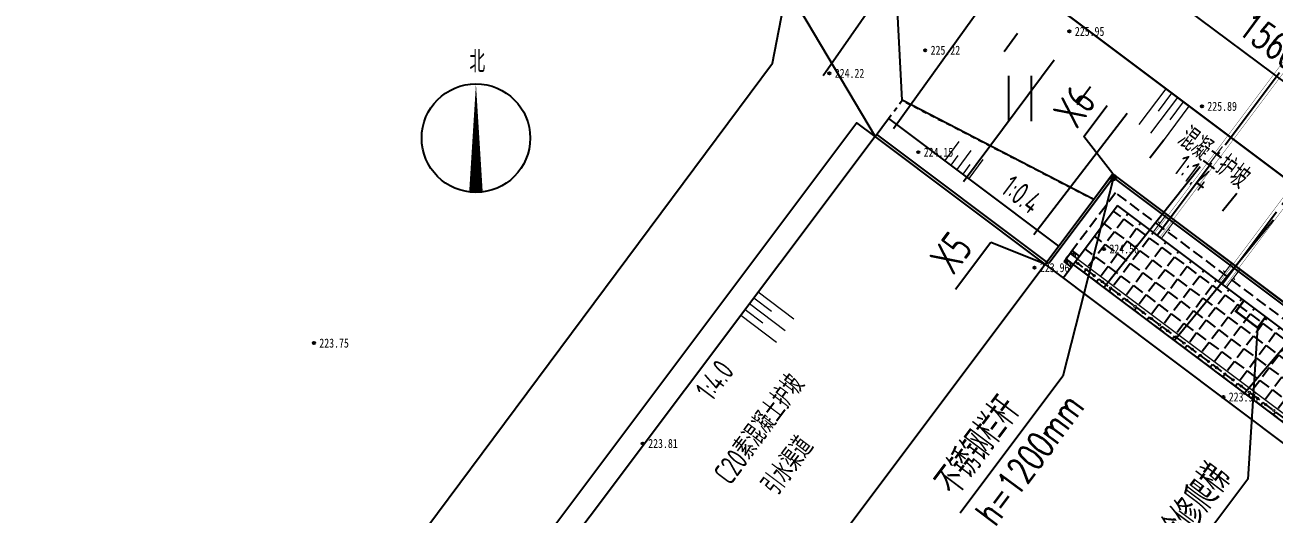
# Model space of a CAD drawing. Header units: millimetres. Extents: x -725 to 2274960, y -506 to 2980382.
# Drawn here: x 560433.8 to 560461.42, y 2885562.53 to 2885573.34 of the extents above; entities that cross this region are included whole.
import ezdxf
from ezdxf.enums import TextEntityAlignment as Align

# ---------------------------------------------------------------- set-up
doc = ezdxf.new("R2010")
doc.units = ezdxf.units.MM
doc.header["$LTSCALE"] = 1000
for name, pattern in [('DASH', [0.35, 0.25, -0.1]), ('DASHED', [0.75, 0.5, -0.25]), ('DOTE', [2.4200000000000004, 2, -0.2, 0.02, -0.2]), ('X4', [1.6, 0, -1.6])]:
    doc.linetypes.add(name, pattern=pattern)
for name, color, linetype in [('1', 1, 'Continuous'), ('assist', 8, 'Continuous'), ('DIM_LEAD', 3, 'Continuous'), ('DIM_SYMB', 3, 'Continuous'), ('DMTZ', 8, 'Continuous'), ('DOTE', 1, 'DOTE'), ('DXPM', 4, 'Continuous'), ('E_OTHER', 7, 'Continuous'), ('GCD', 8, 'Continuous'), ('SXSS', 5, 'Continuous'), ('TWT_DIM', 3, 'Continuous'), ('YHG_文字', 7, 'Continuous'), ('YHG_粗线', 6, 'Continuous'), ('YHJ_剖面_梁板', 4, 'Continuous'), ('ZBTZ', 8, 'Continuous'), ('线框', 2, 'Continuous'), ('细线', 4, 'Continuous'), ('轮廓线', 2, 'Continuous'), ('附属构件', 6, 'Continuous')]:
    doc.layers.add(name, color=color, linetype=linetype)
doc.layers.add('文字', color=4, linetype='Continuous', lineweight=0)
doc.layers.add('管', color=1, linetype='Continuous', lineweight=30)
doc.styles.add('_TCH_DIM', font='SIMPLEX', dxfattribs={"bigfont": 'GBCBIG'})
doc.styles.add('_TCH_DIM_T3', font='SIMPLEX', dxfattribs={"width": 0.7058823529411765, "bigfont": 'GBCBIG'})
doc.styles.add('TSSD_Rein', font='tssdeng.shx', dxfattribs={"width": 0.7, "bigfont": 'hztxt.shx'})
doc.styles.add('等线体', font='simhei.ttf')
doc.linetypes.add('1161', pattern='A,0,[149,AAA.SHX,S=0.15,R=0,X=0,Y=0],-1.6', length=1.6)
doc.dimstyles.new('_TWT_ARCH_M_M&&0', dxfattribs={"dimtxt": 0.5950000000000001, "dimasz": 0.2, "dimexe": 0.5, "dimexo": 0.6000000000000001, "dimgap": 0.2525000000000001, "dimtad": 1, "dimdec": 0, "dimlfac": 1000, "dimzin": 0, "dimdsep": 46, "dimtxsty": '_TCH_DIM_T3', "dimblk": 'ARCHTICK', "dimcen": 0.09, "dimclrt": 7, "dimazin": 2, "dimtfac": 1, "dimtdec": 0, "dimtix": 1, "dimtmove": 2, "dimatfit": 3, "dimfxl": 75, "dimtolj": 1, "dimtzin": 0, "dimarcsym": 0})

# ---------------------------------------------------------------- blocks, each defined once
blk = doc.blocks.new('gc121')
for p, q in [((-0.5, 0), (-0.5, 2)), ((0.5, 0), (0.5, 2))]:
    blk.add_line(p, q)
blk = doc.blocks.new('gc200')
h = blk.add_hatch(color=256)
edge = h.paths.add_edge_path()
edge.add_arc((0, -5.551115123125783e-17), 0.2500000000000001, 0, 360)
blk.add_circle((0, -5.551115123125783e-17), 0.2500000000000001)
blk = doc.blocks.new('4a56ds456da')
h = blk.add_hatch()
h.set_pattern_fill('ANGLE', color=8, scale=100, angle=-90.00000000000001)
h.set_pattern_definition([(270, (583746.5791123593, 261059.3030994703), (349.25, -6.415618419033196e-14), [254, -95.25]), (360, (583746.5791123593, 261059.3030994703), (8.554157892044261e-14, 349.25), [254, -95.25])])
h.paths.add_polyline_path([(503746.6322744671, 4923.260259033732), (503746.6322744671, 3292.994996997613), (496146.6322744666, 3292.994996997613), (496146.6322744666, 4923.260259033732)])
at = {"layer": '细线', "linetype": 'Continuous', "lineweight": 0, "ltscale": 0.5}
h = blk.add_hatch(dxfattribs=at)
h.set_pattern_fill('AR-CONC', color=8, angle=-90.00000000000001)
h.set_pattern_definition([(320, (543216.9627857795, 8400.353240785274), (-15.93908553890312, -182.184668996004), [19.05, -209.55]), (265, (543216.9627857795, 8400.353240785274), (191.0568452390351, 35.24342142496931), [15.24, -167.64058417]), (10.45144469999994, (543215.6345321266, 8385.171233797531), (175.1177519121951, -146.9412470903533), [16.19000879999999, -178.0902446]), (316.1842, (543267.7627856312, 8400.353240785274), (-42.0423279327272, -271.0790408921299), [28.57499999999932, -314.3249999999923]), (6.635557609999685, (543264.259285613, 8377.763340778269), (247.4261245977215, -237.4041340515031), [24.28502314, -267.13560816]), (261.18415117, (543267.7627856312, 8400.353240785274), (247.4261245855326, -237.4041340649771), [22.85996707, -251.45973192]), (291, (543255.0627857847, 8374.9532408012), (-102.2651981870877, -151.6143912691325), [19.05, -209.55]), (236, (543255.0627857847, 8374.9532408012), (184.1879661223193, -61.80202834764711), [15.24, -167.64]), (341.4514449999999, (543246.5406859694, 8362.318708216857), (81.9227688859052, -213.4164192787162), [16.1900088, -178.0899376]), (307.5, (543216.9627857795, 8400.353240785274), (84.55503887315312, -3.088603250591833), [0, -165.608, 0, -170.18, 0, -168.275]), (277.5, (543216.9627857795, 8400.353240785274), (100.1805748181195, -66.81966251030576), [0, -97.02799999999999, 0, -161.798, 0, -64.13499999999999]), (237.5, (543216.9627857795, 8456.99524076664), (-5.728743992673469, -135.5905951668714), [0, -63.50000000000001, 0, -198.1200000000001, 0, -262.89]), (227.5, (543216.9627857795, 8482.395240808923), (25.426491033333, -148.129181386018), [0, -82.55000000000001, 0, -131.572, 0, -186.69])])
h.paths.add_polyline_path([(496146.6322744666, 3523.260259010449), (496146.6322744666, 3442.994997020896), (495946.6322742804, 3442.994997020896), (495946.6322742804, 3523.260259010449)])
h.paths.add_polyline_path([(496146.6322744666, 3292.994996997613), (496146.6322744666, 3223.26025902209), (495946.6322742804, 3223.26025902209), (495946.6322742804, 3292.994996997613)])
h = blk.add_hatch(dxfattribs=at)
h.set_pattern_fill('ANSI32', color=8, scale=10, angle=-90.00000000000001)
h.set_pattern_definition([(315, (543216.9627857795, 8400.353240785274), (67.35192090801867, 67.35192090801864), []), (315, (543216.9627857795, 8355.451940796424), (67.35192090801867, 67.35192090801864), [])])
h.paths.add_polyline_path([(496146.6322744666, 3292.994996997613), (496146.6322744666, 3223.26025902209), (495946.6322742804, 3223.26025902209), (495946.6322742804, 3292.994996997613)])
h.paths.add_polyline_path([(496146.6322744666, 3523.260259010449), (496146.6322744666, 3442.994997020896), (495946.6322742804, 3442.994997020896), (495946.6322742804, 3523.260259010449)])
at = {"layer": '1'}
blk.add_line((495946.6322742804, 3223.26025902209), (495946.6322742804, 3523.260259010449), dxfattribs=at)
at = {"layer": 'DOTE', "color": 8}
for p, q in [((497246.6322744671, 4923.260259034198), (497246.6322744671, 17423.2602590328)), ((499046.6322744671, 4923.260259033732), (499046.6322744671, 17423.26025903327))]:
    blk.add_line(p, q, dxfattribs=at)
at = {"layer": 'DXPM', "color": 4, "linetype": 'DASHED', "ltscale": 0.03, "flags": 128}
blk.add_lwpolyline([(490946.6322746678, 3423.260258799039), (490946.632274665, 3923.260258799039), (495646.6322744666, 4715.02496470147)], dxfattribs=at)
at = {"layer": 'YHG_粗线'}
for points in [[(502286.6322744669, 5363.260259033694), (495706.6322744664, 5363.260259033499), (495706.6322744664, 2983.260258859575)], [(495706.6322744664, 2983.260258859575), (490946.6322746722, 2983.260258785767)]]:
    blk.add_lwpolyline(points, dxfattribs=at)
at = {"layer": 'YHJ_剖面_梁板', "color": 14, "const_width": 50}
blk.add_lwpolyline([(499646.6322744669, 4923.260259033732), (499646.6322744669, 4623.260259033732), (500246.6322744669, 4623.260259033732), (500246.6322744669, 4923.260259033732)], dxfattribs=at)
at = {"layer": '文字', "color": 3}
for p, q in [((492497.3047186877, 3946.959720152981), (492497.304718691, 3423.260258795779)), ((492829.0108351992, 3946.959720155775), (492829.0108352025, 3423.260258798573)), ((493160.716951734, 3946.959720159035), (493160.7169517372, 3423.260258801833)), ((492666.4099830725, 3685.109989477407), (492666.4099830725, 3423.260258797176)), ((492998.1160996073, 3685.109989480201), (492998.1160996073, 3423.26025879997))]:
    blk.add_line(p, q, dxfattribs=at)
at = {"layer": '文字', "lineweight": 0, "ltscale": 1000}
blk.add_line((503946.6322741877, 3442.994997020896), (495946.6322742804, 3442.994997020896), dxfattribs=at)
at = {"layer": '文字'}
for p, q in [((491935.3856926752, -1381.994305148184), (490946.6322747027, -1381.994305157963)), ((491441.0089834561, -1542.315305127226), (490946.6322747027, -1542.315305131882)), ((491935.385692678, -1702.636305096023), (490946.6322747055, -1702.636305105802)), ((491441.0089834589, -1862.957305133272), (490946.6322747055, -1862.957305137928)), ((491935.3856926808, -2023.278305102069), (490946.6322747083, -2023.278305111848))]:
    blk.add_line(p, q, dxfattribs=at)
at = {"layer": '文字', "lineweight": 0}
for centre in [(496217.9294542699, 3373.260259045373), (496443.5538688964, 3373.260259045373), (496669.1782835229, 3373.260259045373), (496894.8026981494, 3373.260259045373), (497120.4271127759, 3373.260259045373), (497346.0515274024, 3373.260259045373), (497571.6759420289, 3373.260259045373), (497797.3003566554, 3373.260259045373), (498022.9247712819, 3373.260259045373), (498248.5491859085, 3373.260259045373), (498474.173600535, 3373.260259045373), (498699.7980151615, 3373.260259045373), (498925.422429788, 3373.260259045373), (499151.0468444145, 3373.260259045373), (499376.671259041, 3373.260259045373), (499602.2956736675, 3373.260259045373), (499827.920088294, 3373.260259045373), (500053.5445029205, 3373.260259045373), (500279.168917547, 3373.260259045373), (500504.7933321735, 3373.260259045373), (500730.4177468001, 3373.260259045373), (500956.0421614266, 3373.260259045373), (501181.6665760531, 3373.260259045373), (501407.2909906796, 3373.260259045373), (501632.9154053061, 3373.260259045373)]:
    blk.add_circle(centre, 23.05563611950493, dxfattribs=at)
at = {"layer": '管', "color": 8, "const_width": 7.5}
for points in [[(497171.6322275922, 4923.260259034198), (497171.6322275927, 12718.64416801798)], [(497321.631959755, 4923.260259034198), (497321.6322463416, 12718.64416801798)], [(498971.6322275922, 4923.260259033732), (498971.6322275927, 12718.64416801798)], [(499121.631959755, 4923.260259033732), (499121.6322463416, 12718.64416801798)]]:
    blk.add_lwpolyline(points, dxfattribs=at)
at = {"layer": '线框', "lineweight": -3}
blk.add_line((503946.6322741877, 3292.994996997613), (495946.6322742804, 3292.994996997613), dxfattribs=at)
at = {"layer": '轮廓线'}
for p, q in [((504246.6322744671, 5423.260259033732), (495646.6322744666, 5423.260259033732)), ((495646.6322744666, 2923.260259033732), (495646.6322744666, 5423.260259033732)), ((503746.6322744671, 4923.260259033732), (496146.6322744666, 4923.260259033732)), ((496146.6322744666, 2923.260259033732), (496146.6322744666, 4923.260259033732)), ((495646.6322745411, -11076.73974120096), (495646.6322744666, 2923.260259188331))]:
    blk.add_line(p, q, dxfattribs=at)
at = {"layer": '轮廓线', "flags": 128}
blk.add_lwpolyline([(495646.6322744666, 2923.260259033732), (495646.6322744666, 5423.260259033732)], dxfattribs=at)
at = {"layer": '轮廓线', "linetype": 'DASH'}
blk.add_lwpolyline([(503946.6322741877, 3292.994996997613), (503946.6322741877, 5123.260259045373), (495946.6322742804, 5123.260259045373), (495946.6322742804, 3292.994996997613)], close=True, dxfattribs=at)
at = {"layer": '轮廓线'}
for points in [[(495646.6322744666, 2923.260258858643), (490946.6322746734, 2923.260258799039), (490946.6322746678, 3423.260258799039), (495646.6322744666, 3423.260258830704)], [(496146.6322744666, 3523.260259010449), (495946.6322742804, 3523.260259010449)], [(496146.6322744666, 3223.26025902209), (495946.6322742804, 3223.26025902209)], [(490946.6322746734, 2923.260258799039), (490446.6322746734, 2923.260258792698), (490446.6322746733, -11076.73974120362), (490446.6322746733, -14356.73974120096), (509446.6322746268, -14356.73974120096), (509446.6322746268, -11076.73974120096), (509446.6322746268, 2923.260258968074), (508946.6322746268, 2923.260258962486)], [(490946.6322746734, 2923.260258799039), (490946.6322747479, -11076.73974120096)], [(504246.6322744671, 2923.260259033732), (495646.6322744666, 2923.260259033732)]]:
    blk.add_lwpolyline(points, dxfattribs=at)
at = {"layer": '附属构件', "const_width": 27.50000000000001}
for points in [[(497134.4752205648, 5423.543622341558), (497134.4751871615, 4923.260483769785)], [(497361.353335009, 5423.543622341558), (497361.3533684123, 4923.260483769785)], [(498934.4752205648, 5423.543397605039), (498934.4751871615, 4923.260259033732)], [(499161.353335009, 5423.543397605039), (499161.3533684123, 4923.260259033732)], [(497134.4752038634, 5173.402053055439), (497084.4752038634, 5173.402053055439)], [(497361.3533517109, 5173.402053055439), (497411.3533517109, 5173.402053055439)], [(498934.4752038634, 5173.401828319385), (498884.4752038634, 5173.401828319385)], [(499161.3533517109, 5173.401828319385), (499211.3533517109, 5173.401828319385)]]:
    blk.add_lwpolyline(points, dxfattribs=at)
at = {"color": 3, "style": 'TSSD_Rein', "width": 0.7}
blk.add_text('1:0.4', height=500, dxfattribs=at).set_placement((494734.9705172664, 3844.839147027924), align=Align.MIDDLE_RIGHT)
for s, p in [('C20素混凝土护坡', (493027.6441169469, -5175.133358789466)), ('引水渠道', (494011.2746665994, -4755.608706776842))]:
    blk.add_text(s, height=500, rotation=90, dxfattribs=at).set_placement(p)
blk.add_text('1:4.0', height=500, rotation=90, dxfattribs=at).set_placement((491343.4719187397, -3084.491158106416), align=Align.MIDDLE_RIGHT)
blk = doc.blocks.new('GFSDAFSAFSDAGDS')
at = {"layer": '文字'}
for p, q in [((2454555.989846847, 2893652.929158367), (2455544.743264819, 2893652.929158357)), ((2454555.989846844, 2893332.287158419), (2455544.743264816, 2893332.28715841)), ((2455050.366556066, 2893492.608158388), (2455544.743264819, 2893492.608158384)), ((2455050.366556063, 2893171.966158382), (2455544.743264816, 2893171.966158377)), ((2454555.989846841, 2893011.645158413), (2455544.743264813, 2893011.645158404))]:
    blk.add_line(p, q, dxfattribs=at)
blk = doc.blocks.new('_ArchTick')
at = {"color": 0, "linetype": 'ByBlock', "const_width": 0.4}
blk.add_lwpolyline([(-0.5, -0.5), (0.5, 0.5)], dxfattribs=at)
blk = doc.blocks.new('*D291')
at = {"layer": 'Defpoints', "color": 0, "linetype": 'Continuous', "transparency": 16777216}
for p in [(560455.5580014111, 2885577.985586082), (560468.0548988942, 2885568.648223517), (560467.4008666982, 2885567.772882836)]:
    blk.add_point(p, dxfattribs=at)
at = {"layer": 'TWT_DIM', "color": 0, "linetype": 'Continuous', "lineweight": -2, "transparency": 16777216}
for p, q in [((560455.1988711862, 2885577.504934981), (560454.6046940282, 2885576.709702817)), ((560454.9039692155, 2885577.110245402), (560467.4008666982, 2885567.772882836)), ((560467.6957686692, 2885568.167572415), (560467.1015915109, 2885567.372340252))]:
    blk.add_line(p, q, dxfattribs=at)
at = {"layer": 'TWT_DIM', "color": 0, "linetype": 'Continuous', "lineweight": -2, "transparency": 16777216, "xscale": 0.2, "yscale": 0.2, "zscale": 0.2}
for p, rotation in [((560454.9039692155, 2885577.110245402), 143.2338537102137), ((560467.4008666982, 2885567.772882836), 323.2338537102137)]:
    blk.add_blockref('_ArchTick', p, dxfattribs=dict(at, rotation=rotation))
at = {"layer": 'TWT_DIM', "color": 7, "linetype": 'Continuous', "transparency": 16777216, "insert": (560461.4816206632, 2885572.882160963), "char_height": 0.5950000000000001, "attachment_point": 5, "rotation": 323.2338537102137, "style": '_TCH_DIM_T3'}
blk.add_mtext('\\A1;15600', dxfattribs=at)

msp = doc.modelspace()

# ---------------------------------------------------------------- linework, layer by layer
at = {"layer": 'assist', "color": 8, "linetype": 'Continuous', "const_width": 2.220024563486677e-06, "flags": 128}
msp.add_lwpolyline([(560415.1387772381, 2885600.511006464), (560424.8659964141, 2885594.631086418), (560440.3629211073, 2885584.486665817), (560451.8438791514, 2885575.99525015), (560462.3093233772, 2885568.362430293), (560470.66247552, 2885560.938783812), (560480.5005981924, 2885554.301946796), (560491.9870436164, 2885545.10862478), (560499.8501616132, 2885539.157012735), (560495.8505284851, 2885536.544965185), (560481.544755765, 2885548.340237949), (560460.2216779371, 2885565.594607872), (560442.9715732308, 2885578.609338572), (560427.3951752486, 2885588.166531918), (560413.7528581237, 2885596.138351575)], close=True, dxfattribs=at)
msp.add_lwpolyline([(560415.1387772381, 2885600.511006464), (560424.8659964141, 2885594.631086418), (560440.3629211073, 2885584.486665817), (560451.8438791514, 2885575.99525015), (560462.3093233772, 2885568.362430293), (560470.66247552, 2885560.938783812), (560480.5005981924, 2885554.301946796), (560491.9870436164, 2885545.10862478), (560499.8501616132, 2885539.157012735), (560495.8505284851, 2885536.544965185), (560481.544755765, 2885548.340237949), (560460.2216779371, 2885565.594607872), (560442.9715732308, 2885578.609338572), (560427.3951752486, 2885588.166531918), (560413.7528581237, 2885596.138351575)], close=True, dxfattribs=at)
at = {"layer": 'DIM_LEAD'}
for p, q in [((560457.2119489404, 2885570.872976282), (560457.7262691178, 2885571.558235501)), ((560457.855491109, 2885570.052531472), (560457.2119489404, 2885570.872976282)), ((560457.86745563, 2885569.968526412), (560456.7494898833, 2885565.576631944)), ((560455.1535786969, 2885568.535747877), (560454.3719584882, 2885567.494349001)), ((560456.3546465262, 2885568.05316519), (560455.1535786969, 2885568.535747877)), ((560461.0540547969, 2885566.651180222), (560460.8365802888, 2885563.305156322)), ((560456.7494898833, 2885565.576631944), (560454.4807093483, 2885562.553801327)), ((560460.8365802888, 2885563.305156322), (560458.5507744859, 2885560.259641932))]:
    msp.add_line(p, q, dxfattribs=at)
at = {"layer": 'DIM_LEAD', "const_width": 0.08000000000000002}
msp.add_lwpolyline([(560457.8423759474, 2885569.999687438, 1), (560457.8925353123, 2885569.937365387, 1)], format="xyb", close=True, dxfattribs=at)
at = {"layer": 'DIM_SYMB', "linetype": 'Continuous'}
msp.add_lwpolyline([(560443.7727146347, 2885569.639152065, 0.3, 0, 0), (560443.7727146347, 2885572.039152066, 0, 0, 0)], format="xyseb", dxfattribs=at)
msp.add_circle((560443.7727146347, 2885570.839152066), 1.199999999953434, dxfattribs=at)
at = {"layer": 'DMTZ', "linetype": 'Continuous'}
for p, q in [((560453.3238706449, 2885574.915839834, 220.024563486677), (560451.4515007092, 2885572.211465958, 220.024563486677)), ((560453.3238706449, 2885574.915839834, 220.024563486677), (560451.4515007092, 2885572.211465958, 220.024563486677)), ((560454.9397558304, 2885573.737317426, 220.024563486677), (560453.0028807991, 2885571.040992246, 220.024563486677)), ((560454.9397558304, 2885573.737317426, 220.024563486677), (560453.0028807991, 2885571.040992246, 220.024563486677)), ((560455.7476984235, 2885573.148056222, 220.024563486677), (560455.4525262846, 2885572.744480444, 220.024563486677)), ((560455.7476984235, 2885573.148056222, 220.024563486677), (560455.4525262846, 2885572.744480444, 220.024563486677)), ((560456.5556410162, 2885572.558795018, 220.024563486677), (560454.5542608888, 2885569.870518534, 220.024563486677)), ((560456.5556410162, 2885572.558795018, 220.024563486677), (560454.5542608888, 2885569.870518534, 220.024563486677)), ((560457.363583609, 2885571.969533813, 220.024563486677), (560457.061644546, 2885571.570995481, 220.024563486677)), ((560457.363583609, 2885571.969533813, 220.024563486677), (560457.061644546, 2885571.570995481, 220.024563486677)), ((560458.1715262018, 2885571.380272609, 220.024563486677), (560456.1056409788, 2885568.700044823, 220.024563486677)), ((560458.1715262018, 2885571.380272609, 220.024563486677), (560456.1056409788, 2885568.700044823, 220.024563486677)), ((560458.9794687948, 2885570.791011405, 220.024563486677), (560458.6709757848, 2885570.39752435, 220.024563486677)), ((560458.9794687948, 2885570.791011405, 220.024563486677), (560458.6709757848, 2885570.39752435, 220.024563486677)), ((560459.7874113875, 2885570.201750201, 220.024563486677), (560457.6570210685, 2885567.529571111, 220.024563486677)), ((560459.7874113875, 2885570.201750201, 220.024563486677), (560457.6570210685, 2885567.529571111, 220.024563486677)), ((560460.5953539803, 2885569.612488997, 220.024563486677), (560460.2805167602, 2885569.224059435, 220.024563486677)), ((560460.5953539803, 2885569.612488997, 220.024563486677), (560460.2805167602, 2885569.224059435, 220.024563486677)), ((560461.4032965731, 2885569.023227793, 220.024563486677), (560459.2084011585, 2885566.3590974, 220.024563486677)), ((560461.4032965731, 2885569.023227793, 220.024563486677), (560459.2084011585, 2885566.3590974, 220.024563486677)), ((560462.966051002, 2885567.778780715, 220.024563486677), (560460.7456861297, 2885565.170586946, 220.024563486677)), ((560462.966051002, 2885567.778780715, 220.024563486677), (560460.7456861297, 2885565.170586946, 220.024563486677))]:
    msp.add_line(p, q, dxfattribs=at)
at = {"layer": 'DMTZ', "linetype": 'Continuous', "const_width": 2.220024563486677e-06, "elevation": 220.024563486677}
msp.add_lwpolyline([(560415.1387772381, 2885600.511006464), (560424.8659964141, 2885594.631086418), (560440.3629211073, 2885584.486665817), (560451.8438791514, 2885575.99525015), (560462.3093233772, 2885568.362430293), (560470.66247552, 2885560.938783812), (560480.5005981924, 2885554.301946796), (560491.9870436164, 2885545.10862478), (560499.8501616132, 2885539.157012735)], dxfattribs=at)
msp.add_lwpolyline([(560415.1387772381, 2885600.511006464), (560424.8659964141, 2885594.631086418), (560440.3629211073, 2885584.486665817), (560451.8438791514, 2885575.99525015), (560462.3093233772, 2885568.362430293), (560470.66247552, 2885560.938783812), (560480.5005981924, 2885554.301946796), (560491.9870436164, 2885545.10862478), (560499.8501616132, 2885539.157012735)], dxfattribs=at)
at = {"layer": 'DMTZ', "color": 8, "linetype": 'X4', "const_width": 2.220024563486677e-06, "elevation": 220.024563486677}
msp.add_lwpolyline([(560413.7528581237, 2885596.138351575), (560427.3951752486, 2885588.166531918), (560442.9715732308, 2885578.609338572), (560460.2216779371, 2885565.594607872), (560481.544755765, 2885548.340237949), (560495.8505284851, 2885536.544965185)], dxfattribs=at)
msp.add_lwpolyline([(560413.7528581237, 2885596.138351575), (560427.3951752486, 2885588.166531918), (560442.9715732308, 2885578.609338572), (560460.2216779371, 2885565.594607872), (560481.544755765, 2885548.340237949), (560495.8505284851, 2885536.544965185)], dxfattribs=at)
at = {"layer": 'SXSS', "linetype": 'Continuous', "elevation": 217.1503977944269, "flags": 128}
msp.add_lwpolyline([(560494.5110025161, 2885535.512937764, 2.217721100574288e-06, 2.217721100574288e-06, 0), (560490.5618933376, 2885539.539077368, 2.217698497439394e-06, 2.217698497439394e-06, 0), (560485.9526639439, 2885544.054352988, 2.217774304150894e-06, 2.217774304150894e-06, 0), (560481.2803017905, 2885547.960768098, 2.217726374823187e-06, 2.217726374823187e-06, 0), (560475.4425917326, 2885552.484342336, 2.217717929398875e-06, 2.217717929398875e-06, 0), (560471.4489410806, 2885555.428977586, 2.217767967773934e-06, 2.217767967773934e-06, 0), (560468.4516636091, 2885557.803164505, 2.217746605332293e-06, 2.217746605332293e-06, 0), (560462.0921883362, 2885563.591148136, 2.217810825311587e-06, 2.217810825311587e-06, 0), (560458.5752394598, 2885566.309158555, 2.217746187910731e-06, 2.217746187910731e-06, 0), (560454.8816918381, 2885568.908631837, 2.217792320923982e-06, 2.217792320923982e-06, 0), (560452.0971668679, 2885571.40662596, 2.217915207218694e-06, 2.217915207218694e-06, 0), (560448.5579425253, 2885573.581856082, 2.217780623196674e-06, 2.217780623196674e-06, 0), (560443.7354785679, 2885576.98231448, 2.218004913820783e-06, 2.218004913820783e-06, 0), (560440.8195470097, 2885579.652870622, 2.217728441987993e-06, 2.217728441987993e-06, 0), (560437.9470941292, 2885581.030048001, 2.217742282286694e-06, 2.217742282286694e-06, 0), (560434.5788648122, 2885582.898400891, 2.217961846490918e-06, 2.217961846490918e-06, 0), (560429.0172111103, 2885586.270062283, 2.217989421687271e-06, 2.217989421687271e-06, 0)], format="xyseb", dxfattribs=at)
msp.add_lwpolyline([(560494.5110025161, 2885535.512937764, 2.217721100574288e-06, 2.217721100574288e-06, 0), (560490.5618933376, 2885539.539077368, 2.217698497439394e-06, 2.217698497439394e-06, 0), (560485.9526639439, 2885544.054352988, 2.217774304150894e-06, 2.217774304150894e-06, 0), (560481.2803017905, 2885547.960768098, 2.217726374823187e-06, 2.217726374823187e-06, 0), (560475.4425917326, 2885552.484342336, 2.217717929398875e-06, 2.217717929398875e-06, 0), (560471.4489410806, 2885555.428977586, 2.217767967773934e-06, 2.217767967773934e-06, 0), (560468.4516636091, 2885557.803164505, 2.217746605332293e-06, 2.217746605332293e-06, 0), (560462.0921883362, 2885563.591148136, 2.217810825311587e-06, 2.217810825311587e-06, 0), (560458.5752394598, 2885566.309158555, 2.217746187910731e-06, 2.217746187910731e-06, 0), (560454.8816918381, 2885568.908631837, 2.217792320923982e-06, 2.217792320923982e-06, 0), (560452.0971668679, 2885571.40662596, 2.217915207218694e-06, 2.217915207218694e-06, 0), (560448.5579425253, 2885573.581856082, 2.217780623196674e-06, 2.217780623196674e-06, 0), (560443.7354785679, 2885576.98231448, 2.218004913820783e-06, 2.218004913820783e-06, 0), (560440.8195470097, 2885579.652870622, 2.217728441987993e-06, 2.217728441987993e-06, 0), (560437.9470941292, 2885581.030048001, 2.217742282286694e-06, 2.217742282286694e-06, 0), (560434.5788648122, 2885582.898400891, 2.217961846490918e-06, 2.217961846490918e-06, 0), (560429.0172111103, 2885586.270062283, 2.217989421687271e-06, 2.217989421687271e-06, 0)], format="xyseb", dxfattribs=at)
at = {"layer": 'YHJ_剖面_梁板', "color": 42}
msp.add_lwpolyline([(560463.1739716417, 2885590.130286946), (560456.7986474636, 2885585.361767951), (560449.7177931633, 2885575.729019461), (560452.5958379142, 2885570.874753017)], dxfattribs=at)
at = {"layer": 'YHJ_剖面_梁板'}
msp.add_lwpolyline([(560463.1739716417, 2885590.130286946), (560458.8215223368, 2885584.332124733), (560452.9435542909, 2885576.490605298), (560468.8791707754, 2885564.54915487), (560469.260909065, 2885567.756293325), (560473.4632739141, 2885573.354518903), (560476.6097130456, 2885580.044611316), (560463.1739716419, 2885590.130286946)], dxfattribs=at)
at = {"layer": 'YHJ_剖面_梁板', "color": 8, "linetype": 'DASH', "ltscale": 5}
msp.add_lwpolyline([(560451.8664990494, 2885580.477557142), (560457.9996610342, 2885588.649131934), (560476.8389555254, 2885574.50933052), (560469.4268781486, 2885564.63378104), (560468.446524137, 2885558.380456577), (560457.3938431272, 2885543.654315355), (560439.0802186094, 2885557.399576038), (560450.3275546966, 2885572.494241021), (560451.8664990494, 2885580.477557142)], dxfattribs=at)
at = {"layer": 'YHJ_剖面_梁板', "linetype": 'Continuous'}
for points in [[(560468.8805070916, 2885564.548153494), (560468.8805070916, 2885564.548153494), (560452.9435542909, 2885576.490605298), (560454.6191574901, 2885578.733899148)], [(560468.8805070916, 2885564.548153494), (560467.5916129679, 2885560.868418497), (560464.3081306701, 2885564.323217385), (560464.7333111138, 2885564.889626091), (560457.8554911088, 2885570.052531473), (560457.4303106656, 2885569.486122767), (560453.1961757494, 2885571.67449953), (560452.9435542909, 2885576.490605298), (560468.8805070916, 2885564.548153494)]]:
    msp.add_lwpolyline(points, dxfattribs=at)
at = {"layer": 'YHJ_剖面_梁板'}
msp.add_circle((589254.9496088699, 2837256.879004596), 143124.9319706928, dxfattribs=at)
at = {"layer": 'ZBTZ', "linetype": '1161', "elevation": 220.0655377490605, "flags": 128}
msp.add_lwpolyline([(560460.9029728065, 2885570.730168934, 2.22006553774906e-08, 2.22006553774906e-08, 0), (560460.8657193145, 2885570.692195791, 2.219903687548196e-08, 2.219903687548196e-08, 0), (560460.8439934512, 2885570.666542816, 2.219937081598314e-08, 2.219937081598314e-08, 0), (560460.7743884905, 2885570.713454553, 2.220085763865621e-08, 2.220085763865621e-08, 0), (560460.6744099286, 2885570.793764827, 2.220040996532236e-08, 2.220040996532236e-08, 0), (560460.5910114114, 2885570.85641842, 2.220277745867644e-08, 2.220277745867644e-08, 0), (560460.5393445251, 2885570.895249686, 2.220261836827159e-08, 2.220261836827159e-08, 0), (560460.4708697924, 2885570.952670298, 2.22008868515246e-08, 2.22008868515246e-08, 0), (560460.426376839, 2885570.995771236, 2.21971983695171e-08, 2.21971983695171e-08, 0), (560460.3783600597, 2885571.022944252, 2.2198111393639e-08, 2.2198111393639e-08, 0), (560460.418315656, 2885571.10677419, 2.219700231909494e-08, 2.219700231909494e-08, 0), (560460.4294734804, 2885571.125412574, 2.22040464378076e-08, 2.22040464378076e-08, 0), (560460.5237318883, 2885571.045130179, 2.220421385757011e-08, 2.220421385757011e-08, 0), (560460.6190268716, 2885570.979371788, 2.220146330056938e-08, 2.220146330056938e-08, 0), (560460.6366612159, 2885570.935296735, 2.220121807326675e-08, 2.220121807326675e-08, 0), (560460.6954344935, 2885570.872795169, 2.219885346858437e-08, 2.219885346858437e-08, 0), (560460.7781544685, 2885570.848067759, 2.221118160157076e-08, 2.221118160157076e-08, 0), (560460.8775652131, 2885570.768751581, 2.220199496632556e-08, 2.220199496632556e-08, 0), (560460.9035532124, 2885570.741383465, 2.219968512082563e-08, 2.219968512082563e-08, 0), (560460.9029728065, 2885570.730168934, 2.220065539955157e-08, 2.220065539955157e-08, 0)], format="xyseb", dxfattribs=at)

# ---------------------------------------------------------------- block references
at = {"layer": 'E_OTHER', "xscale": 0.001, "yscale": 0.001, "zscale": 0.001, "rotation": 323.1059028600247}
msp.add_blockref('4a56ds456da', (560058.2080373692, 2885863.270724217), dxfattribs=at)
at = {"layer": 'GCD', "linetype": 'Continuous'}
ref = msp.add_blockref('gc200', (560456.8940000001, 2885573.197000001, 225.947), dxfattribs=dict(at, xscale=0.1, yscale=0.1, zscale=0.1))
ref.add_attrib('height', '225.95', dxfattribs={"linetype": 'Continuous', "height": 0.2, "style": '等线体', "width": 0.8}).set_placement((560457.0140000001, 2885573.197000001, 225.947), align=Align.MIDDLE_LEFT)
ref = msp.add_blockref('gc200', (560453.7050000002, 2885572.781, 225.219), dxfattribs=dict(at, xscale=0.1, yscale=0.1, zscale=0.1))
ref.add_attrib('height', '225.22', dxfattribs={"linetype": 'Continuous', "height": 0.2, "style": '等线体', "width": 0.8}).set_placement((560453.8250000002, 2885572.781, 225.219), align=Align.MIDDLE_LEFT)
ref = msp.add_blockref('gc200', (560451.5860000001, 2885572.272, 224.215), dxfattribs=dict(at, xscale=0.1, yscale=0.1, zscale=0.1))
ref.add_attrib('height', '224.22', dxfattribs={"linetype": 'Continuous', "height": 0.2, "style": '等线体', "width": 0.8}).set_placement((560451.706, 2885572.272, 224.215), align=Align.MIDDLE_LEFT)
ref = msp.add_blockref('gc200', (560459.824, 2885571.542, 225.888), dxfattribs=dict(at, xscale=0.1, yscale=0.1, zscale=0.1))
ref.add_attrib('height', '225.89', dxfattribs={"linetype": 'Continuous', "height": 0.2, "style": '等线体', "width": 0.8}).set_placement((560459.9440000001, 2885571.542, 225.888), align=Align.MIDDLE_LEFT)
ref = msp.add_blockref('gc200', (560453.5520000003, 2885570.528, 224.151), dxfattribs=dict(at, xscale=0.1, yscale=0.1, zscale=0.1))
ref.add_attrib('height', '224.15', dxfattribs={"linetype": 'Continuous', "height": 0.2, "style": '等线体', "width": 0.8}).set_placement((560453.6720000003, 2885570.528, 224.151), align=Align.MIDDLE_LEFT)
ref = msp.add_blockref('gc200', (560457.658, 2885568.391, 224.564), dxfattribs=dict(at, xscale=0.1, yscale=0.1, zscale=0.1))
ref.add_attrib('height', '224.56', dxfattribs={"linetype": 'Continuous', "height": 0.2, "style": '等线体', "width": 0.8}).set_placement((560457.7780000002, 2885568.391, 224.564), align=Align.MIDDLE_LEFT)
ref = msp.add_blockref('gc200', (560456.1215672442, 2885567.978281959, 223.96), dxfattribs=dict(at, xscale=0.1, yscale=0.1, zscale=0.1))
ref.add_attrib('height', '223.96', dxfattribs={"linetype": 'Continuous', "height": 0.2, "style": '等线体', "width": 0.8}).set_placement((560456.2415672443, 2885567.978281959, 223.96), align=Align.MIDDLE_LEFT)
ref = msp.add_blockref('gc200', (560440.19, 2885566.31, 223.747), dxfattribs=dict(at, xscale=0.1, yscale=0.1, zscale=0.1))
ref.add_attrib('height', '223.75', dxfattribs={"linetype": 'Continuous', "height": 0.2, "style": '等线体', "width": 0.8}).set_placement((560440.31, 2885566.31, 223.747), align=Align.MIDDLE_LEFT)
ref = msp.add_blockref('gc200', (560440.19, 2885566.31, 223.747), dxfattribs=dict(at, xscale=0.1, yscale=0.1, zscale=0.1))
ref.add_attrib('height', '223.75', dxfattribs={"linetype": 'Continuous', "height": 0.2, "style": '等线体', "width": 0.8}).set_placement((560440.31, 2885566.31, 223.747), align=Align.MIDDLE_LEFT)
ref = msp.add_blockref('gc200', (560460.297, 2885565.120000001, 223.964), dxfattribs=dict(at, xscale=0.1, yscale=0.1, zscale=0.1))
ref.add_attrib('height', '223.96', dxfattribs={"linetype": 'Continuous', "height": 0.2, "style": '等线体', "width": 0.8}).set_placement((560460.4170000001, 2885565.120000001, 223.964), align=Align.MIDDLE_LEFT)
ref = msp.add_blockref('gc200', (560447.4610000001, 2885564.092, 223.812), dxfattribs=dict(at, xscale=0.1, yscale=0.1, zscale=0.1))
ref.add_attrib('height', '223.81', dxfattribs={"linetype": 'Continuous', "height": 0.2, "style": '等线体', "width": 0.8}).set_placement((560447.581, 2885564.092, 223.812), align=Align.MIDDLE_LEFT)
ref = msp.add_blockref('gc200', (560447.4610000001, 2885564.092, 223.812), dxfattribs=dict(at, xscale=0.1, yscale=0.1, zscale=0.1))
ref.add_attrib('height', '223.81', dxfattribs={"linetype": 'Continuous', "height": 0.2, "style": '等线体', "width": 0.8}).set_placement((560447.581, 2885564.092, 223.812), align=Align.MIDDLE_LEFT)
at = {"layer": 'YHJ_剖面_梁板', "xscale": -0.001, "yscale": 0.001, "zscale": 0.001, "rotation": 233.1537233207086}
msp.add_blockref('GFSDAFSAFSDAGDS', (556671.3894548375, 2885341.738577418), dxfattribs=at)
at = {"layer": 'ZBTZ', "linetype": 'Continuous', "xscale": 0.5, "yscale": 0.5}
msp.add_blockref('gc121', (560455.8049001782, 2885571.214647549, 220.024563486677), dxfattribs=at)
msp.add_blockref('gc121', (560455.8049001782, 2885571.214647549, 220.024563486677), dxfattribs=at)

# ---------------------------------------------------------------- texts
at = {"layer": 'DIM_LEAD', "color": 7}
for s, height, style, width, p in [('X6', 0.7000000000000001, 'TSSD_Rein', 0.7, (560457.0589260145, 2885571.018931146)), ('X5', 0.7000000000000001, 'TSSD_Rein', 0.7, (560454.3300616415, 2885567.788363719)), ('h=1200mm', 0.5950000000000001, '_TCH_DIM', 0.7058823529411765, (560455.2505987827, 2885562.238531189)), ('不锈钢检修爬梯', 0.7000000000000001, 'TSSD_Rein', 0.7, (560458.4718285694, 2885560.581463768))]:
    msp.add_text(s, height=height, rotation=53.11, dxfattribs=dict(at, style=style, width=width)).set_placement(p)
at = {"layer": 'DIM_LEAD', "color": 7, "style": '_TCH_DIM'}
msp.add_text('不锈钢栏杆', height=0.675177304964539, rotation=53.11, dxfattribs=at).set_placement((560454.4030772285, 2885562.874637094))
at = {"layer": 'DIM_SYMB', "color": 7, "linetype": 'Continuous', "style": '_TCH_DIM'}
msp.add_text('北', height=0.4822695035460993, dxfattribs=at).set_placement((560443.6290976134, 2885572.289152066))
at = {"layer": 'YHG_文字', "style": 'TSSD_Rein', "width": 0.7}
for s, p in [('混凝土护坡', (560459.2479961684, 2885570.736317846, -111.4771527651588)), ('1:1.4', (560459.1624656168, 2885570.104260257, -222.9543055303176))]:
    msp.add_text(s, height=0.5, rotation=323.2015196630452, dxfattribs=at).set_placement(p)

# ---------------------------------------------------------------- dimensions: what is measured, and where the dimension line sits
at = {"layer": 'TWT_DIM', "linetype": 'Continuous'}
dim = msp.add_aligned_dim(p1=(560455.5580014113, 2885577.985586083), p2=(560468.0548988942, 2885568.648223517), distance=-1.0926936538718153, dimstyle='_TWT_ARCH_M_M&&0', dxfattribs=at)
dim.commit()
dim.dimension.update_dxf_attribs({"geometry": '*D291', "text_midpoint": (560461.4816206632, 2885572.882160963)})

doc.saveas('drawing.dxf')
